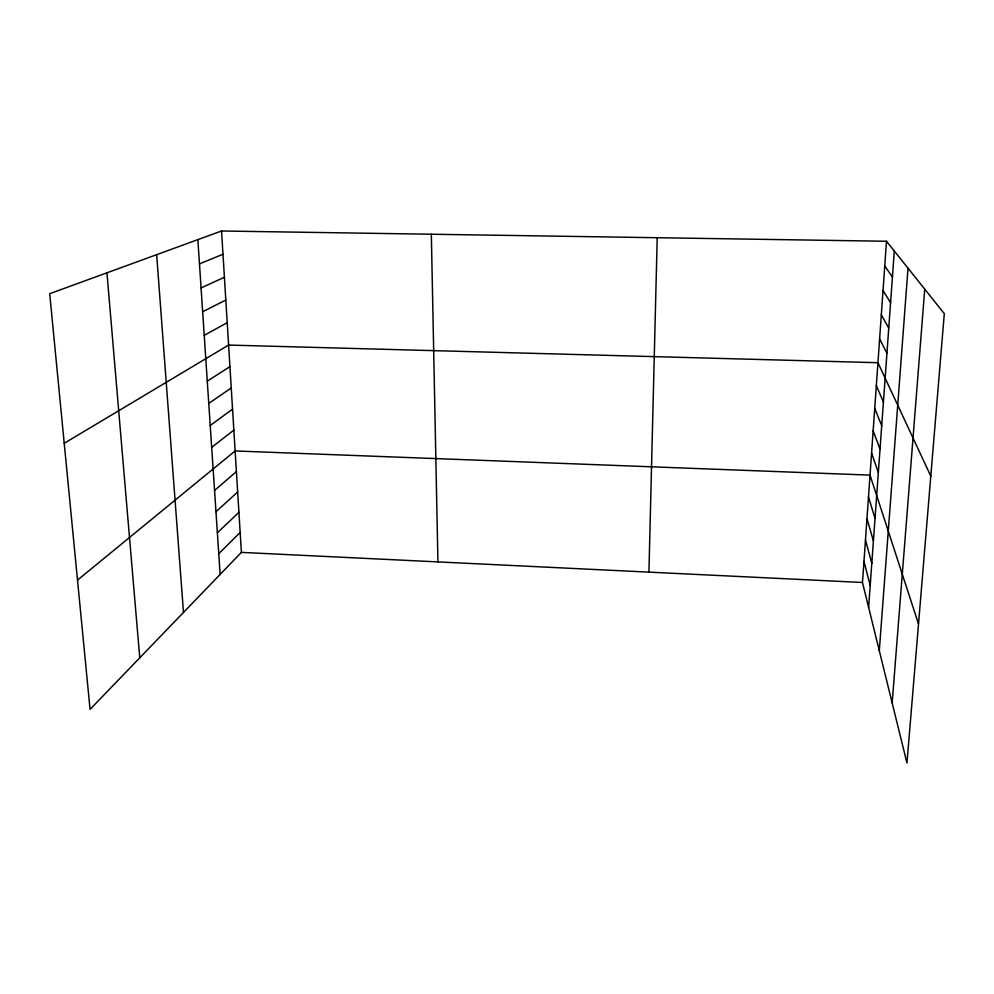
<?xml version="1.0" encoding="UTF-8"?>
<svg xmlns="http://www.w3.org/2000/svg" width="994" height="994" viewBox="0 0 994 994"><rect width="100%" height="100%" fill="white"/><g stroke="black" fill="none" stroke-linecap="round" stroke-linejoin="round"><path stroke-width="1.49" d="M648.92 572.134L657.208 237.715M886.499 241.256L944.3 313.644L906.963 763.007L862.481 582.484L886.499 241.256L221.55 230.993L49.7 293.702L90.056 709.368L241.393 552.378L221.55 230.993M868.619 607.396L894.302 251.035M879.292 650.71L908.007 268.194M892.152 702.92L924.743 289.155M218.767 553.708L240.163 532.436M217.375 532.809L238.92 512.332M215.971 511.724L237.665 492.042M214.555 490.452L236.398 471.591M77.507 580.098L235.131 450.953L870.036 475.12L918.518 623.996M211.685 447.325L233.838 430.141M210.231 425.469L232.546 409.155M208.765 403.415L231.242 387.983M207.274 381.162L229.925 366.624M64.225 443.287L228.595 345.067L877.951 362.711L930.794 476.151M204.23 335.338L227.204 322.677M202.664 311.756L225.812 300.064M201.074 287.949L224.408 277.251M199.471 263.919L222.979 254.24M241.393 552.378L862.481 582.484M884.759 266.019L892.438 276.978M883.032 290.546L890.587 302.661M881.318 314.837L888.748 328.082M879.628 338.892L886.934 353.243M876.335 385.61L883.417 402.085M874.732 408.298L881.703 425.792M873.154 430.775L880.013 449.263M871.589 453.053L878.336 472.498M868.495 496.988L875.031 518.321M866.967 518.644L873.403 540.91M865.463 540.115L871.8 563.287M863.96 561.399L870.197 585.441M106.942 272.816L139.756 657.817M156.654 254.675L183.48 612.453M197.856 239.641L220.146 574.42M431.334 234.236L437.932 561.908"/></g></svg>
